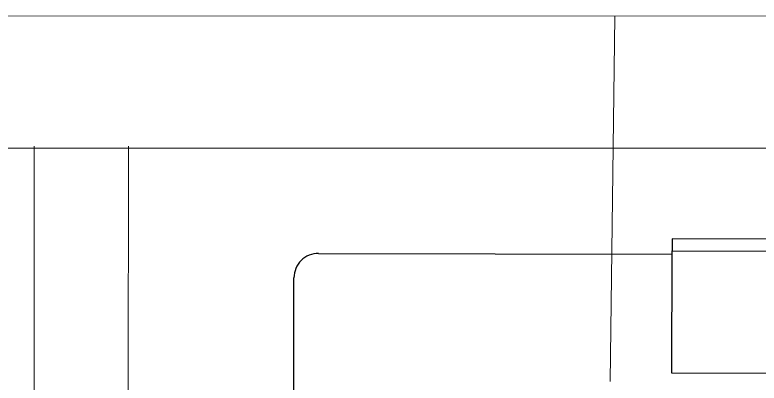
# Model space of a CAD drawing. Header units: inches. Extents: x 164.3 to 247.9, y 15.6 to 56.7.
# Drawn here: x 215.013 to 215.968, y 29.63 to 30.103 of the extents above; entities that cross this region are included whole.
import ezdxf

# ---------------------------------------------------------------- set-up
doc = ezdxf.new("R2010")
doc.units = ezdxf.units.IN
doc.header["$MEASUREMENT"] = 0
doc.layers.get('0').update_dxf_attribs({"lineweight": 0})
doc.layers.add('WALL 1 100', color=250, linetype='Continuous', lineweight=9)
doc.layers.add('провода', color=1, linetype='Continuous', lineweight=5)

msp = doc.modelspace()

# ---------------------------------------------------------------- linework, layer by layer
at = {"color": 7, "linetype": 'ByBlock', "lineweight": -2}
for p, q in [((215.85674, 29.81527), (215.8567, 29.79957)), ((216.64146, 29.81337), (215.85674, 29.81527)), ((215.85632, 29.64263), (215.8567, 29.79957)), ((215.8567, 29.79957), (216.64143, 29.79767)), ((215.40305, 29.79648), (215.85669, 29.79538)), ((215.37106, 29.54618), (215.37159, 29.76517)), ((216.64105, 29.64073), (215.85632, 29.64263))]:
    msp.add_line(p, q, dxfattribs=at)
msp.add_arc((215.40297, 29.76509), 0.03139, 89.86125, 179.86125, dxfattribs=at)
at = {"layer": 'WALL 1 100', "color": 0}
for p, q in [((215.0381, 29.93426), (215.03755, 28.30715)), ((215.15902, 29.93426), (215.15785, 28.30688)), ((208.26999, 29.93172), (221.88075, 29.93172))]:
    msp.add_line(p, q, dxfattribs=at)
at = {"layer": 'провода', "color": 1}
for p, q in [((221.21651, 30.10261), (208.19274, 30.09955)), ((215.7774, 29.63211), (215.78325, 30.10048))]:
    msp.add_line(p, q, dxfattribs=at)

doc.saveas('drawing.dxf')
